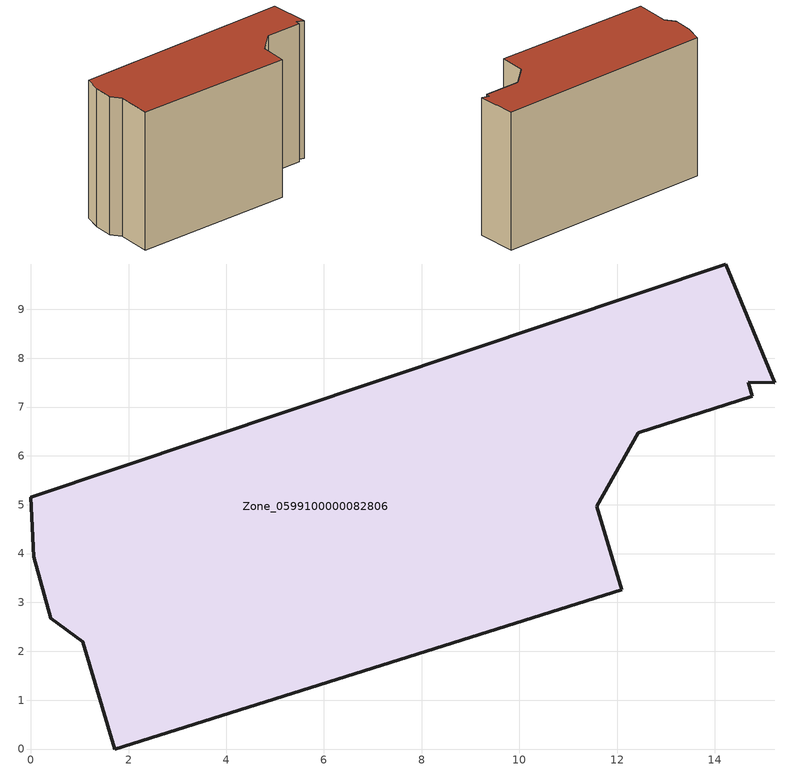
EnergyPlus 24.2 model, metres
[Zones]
Zone_0599100000082806
 floor ground (C_G): 14.69,7.51 14.77,7.22 12.43,6.47 11.59,4.97 12.1,3.26 1.71,0 1.06,2.2 0.41,2.68 0.06,3.94 0,5.15 14.23,9.93 15.23,7.49 z0
 wall outside (C_F): 0.06,3.94 0.41,2.68 1.06,2.2 1.71,0 12.1,3.26 11.59,4.97 12.43,6.47 14.77,7.22 14.69,7.51 15.23,7.49 14.23,9.93 0,5.15 0.06,3.94 z0:9.65
 roof outside (C_R): 14.77,7.22 14.69,7.51 15.23,7.49 14.23,9.93 0,5.15 0.06,3.94 0.41,2.68 1.06,2.2 1.71,0 12.1,3.26 11.59,4.97 12.43,6.47 z9.65
[BUILDING]
Pand.0599100000082806: North Axis=0; Terrain=City; Loads Convergence Tolerance Value=0.04; Temperature Convergence Tolerance Value=0.4; Solar Distribution=FullExterior; Maximum Number of Warmup Days=25; Minimum Number of Warmup Days=1
[Site:Location]
Rotterdam.The.Hague.AP_ZH_NLD Design_Conditions: Latitude=51.96; Longitude=4.45; Time Zone=1; Elevation=-4.5
[SITE:GROUNDTEMPERATURE:BUILDINGSURFACE]
18, 18, 18, 18, 18, 18, 18, 18, 18, 18, 18, 18
[MATERIAL] Thermal Absorptance=0.9; Solar Absorptance=0.7; Visible Absorptance=0.7
Name | Roughness | Thickness | Conductivity | Density | Specific Heat
G.TI.1946 | MediumSmooth | 0.15 | 1 | 540 | 1210
F.TI.1946 | Rough | 0.3 | 0.857143 | 1920 | 840
R.TI.1946 | MediumRough | 0.2 | 0.1 | 1500 | 1000
[CONSTRUCTION]
C_G: G.TI.1946
C_F: F.TI.1946
C_R: R.TI.1946
[ZONE]
Zone_0599100000082806: Type=1; Multiplier=1; Ceiling Height=Autocalculate; Volume=Autocalculate; Floor Area=autocalculate; Part of Total Floor Area=Yes
[ZONEINFILTRATION:DESIGNFLOWRATE]
Infil_Zone_0599100000082806: Zone or ZoneList or Space or SpaceList=Zone_0599100000082806; Schedule=AlwaysOn; Design Flow Rate Calculation Method=Flow/Area; Flow Rate per Floor Area=0.003; Constant Term Coefficient=1; Temperature Term Coefficient=0; Velocity Term Coefficient=0; Velocity Squared Term Coefficient=0
[HVACTEMPLATE:ZONE:IDEALLOADSAIRSYSTEM]
Zone_0599100000082806: Maximum Heating Supply Air Temperature=50; Minimum Cooling Supply Air Temperature=13; Maximum Heating Supply Air Humidity Ratio=0.0156; Minimum Cooling Supply Air Humidity Ratio=0.0077; Heating Limit=NoLimit; Cooling Limit=NoLimit; Dehumidification Control Type=ConstantSensibleHeatRatio; Cooling Sensible Heat Ratio=0.7; Dehumidification Setpoint=60; Humidification Control Type=None; Humidification Setpoint=30; Outdoor Air Method=None; Outdoor Air Flow Rate per Person=0.00944; Outdoor Air Flow Rate per Zone Floor Area=0; Outdoor Air Flow Rate per Zone=0; Demand Controlled Ventilation Type=None; Outdoor Air Economizer Type=NoEconomizer; Heat Recovery Type=None; Sensible Heat Recovery Effectiveness=0.7; Latent Heat Recovery Effectiveness=0.65
[ZONECONTROL:THERMOSTAT]
ThermostatControl_Zone_0599100000082806: Zone or ZoneList=Zone_0599100000082806; Control Type Schedule=DualSetpointControlType; Control 1=Thermostat_Zone_0599100000082806; Temperature Difference Between Cutout And Setpoint=0
[THERMOSTATSETPOINT:DUALSETPOINT]
Thermostat_Zone_0599100000082806: Heating Setpoint Temperature Schedule=HeatingSetpoint_Zone_0599100000082806; Cooling Setpoint Temperature Schedule=CoolingSetpoint_Zone_0599100000082806
[SCHEDULE:COMPACT]
HeatingSetpoint_Zone_0599100000082806: Through: 12/31, For: AllDays, Until: 24:00, 21
CoolingSetpoint_Zone_0599100000082806: Through: 12/31, For: AllDays, Until: 24:00, 24
DualSetpointControlType: Through: 12/31, For: AllDays, Until: 24:00, 4
AlwaysOn: Through: 12/31, For: AllDays, Until: 24:00, 1
